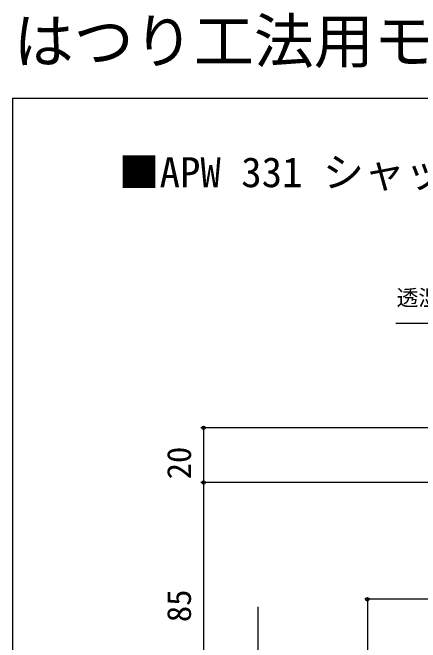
# Model space of a CAD drawing. Units: millimetres, scale not verified. Extents: x -525 to 525, y -783 to 779.
# Drawn here: x -525 to -375.6, y 547.7 to 778.5 of the extents above; entities that cross this region are included whole.
import ezdxf
from ezdxf.enums import TextEntityAlignment as Align

# ---------------------------------------------------------------- set-up
doc = ezdxf.new("R2010")
doc.units = ezdxf.units.MM
doc.header["$LTSCALE"] = 4
for name, color, linetype in [('0-1_USER1', 3, 'Continuous'), ('0-7_YKK_D', 6, 'Continuous'), ('0-8_YKK_ZWAK', 7, 'Continuous')]:
    doc.layers.add(name, color=color, linetype=linetype)
doc.styles.add('ＭＳ ゴシック', font='')
doc.styles.get('ＭＳ ゴシック').set_extended_font_data('MS Gothic')

msp = doc.modelspace()

# ---------------------------------------------------------------- linework, layer by layer
at = {"layer": '0-7_YKK_D'}
for p, q in [((-250.328, 626.352), (-456, 626.352)), ((-455, 626.352), (-455, 606.352)), ((-246.497, 606.352), (-456, 606.352)), ((-246.497, 606.352), (-456, 606.352)), ((-455, 606.352), (-455, 521.352)), ((-219.997, 563.55), (-396, 563.55)), ((-395, 563.55), (-395, 493.55))]:
    msp.add_line(p, q, dxfattribs=at)
for points in [[(-186.997, 590.927), (-188.951, 592.566), (-274.768, 664.575), (-384.523, 664.575)], [(-435, 513.352), (-435, 521.352), (-435, 560.743)]]:
    msp.add_lwpolyline(points, dxfattribs=at)
for centre in [(-455, 626.352), (-455, 606.352), (-455, 606.352), (-395, 563.55)]:
    msp.add_circle(centre, 0.637, dxfattribs=at)
at = {"layer": '0-8_YKK_ZWAK'}
for q in [(-525, -782.8), (525, 747.2)]:
    msp.add_line((-525, 747.2), q, dxfattribs=at)

# ---------------------------------------------------------------- texts
at = {"layer": '0-1_USER1', "style": 'ＭＳ ゴシック'}
for s, height, p in [('はつり工法用モール', 16.13, (-524.625, 755.2)), ('■APW 331 シャッター付引違いテラス戸 モール見付上85／左右35／下なし', 11, (-486.153, 711.245))]:
    msp.add_text(s, height=height, dxfattribs=at).set_placement(p, align=Align.BOTTOM_LEFT)
at = {"layer": '0-7_YKK_D', "style": 'ＭＳ ゴシック'}
msp.add_text('透湿防水シート（別途）', height=5.865, dxfattribs=at).set_placement((-384.316, 669.348), align=Align.BOTTOM_LEFT)
for s, p in [('20', (-457, 607.489)), ('85', (-457, 555.159))]:
    msp.add_text(s, height=8.798, rotation=90, dxfattribs=at).set_placement(p, align=Align.BOTTOM_LEFT)

doc.saveas('drawing.dxf')
